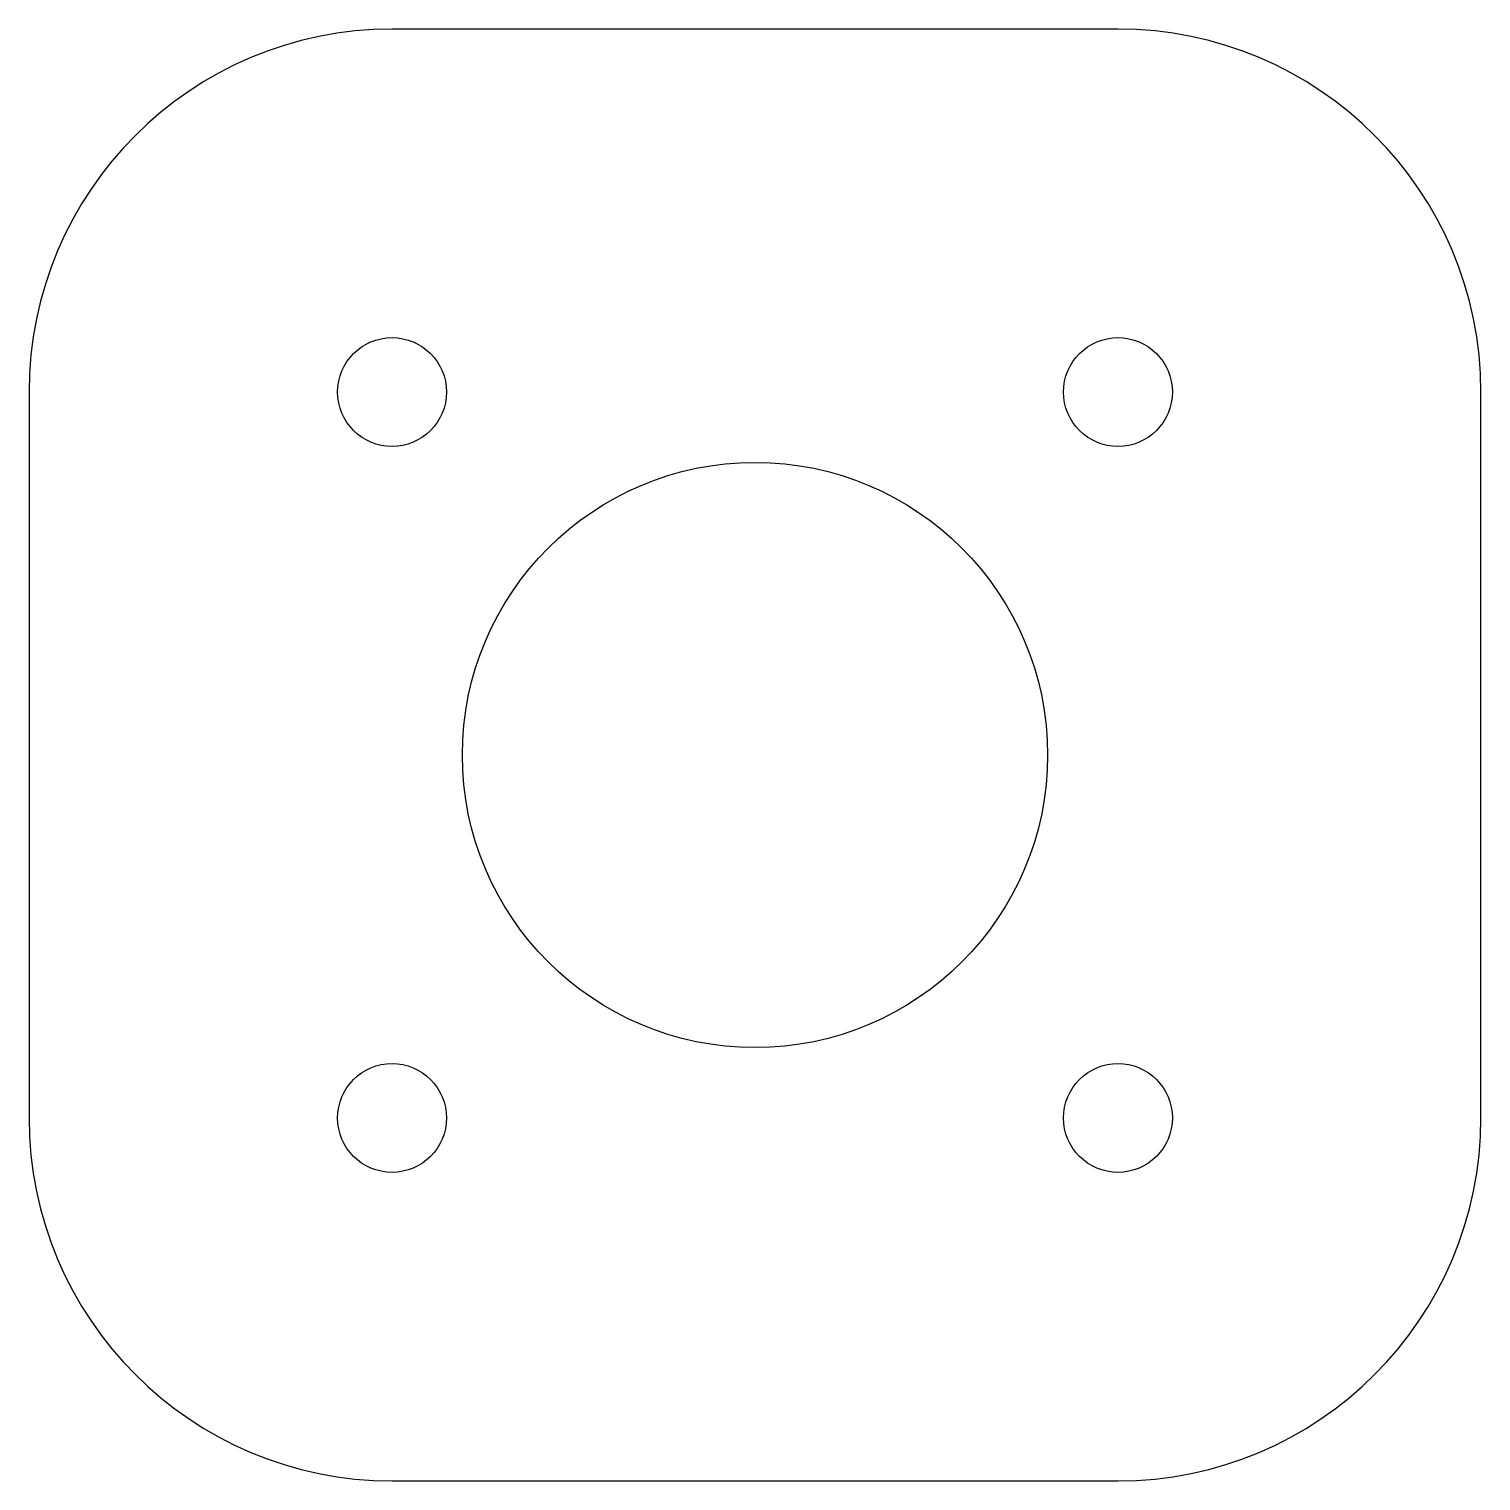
# Model space of a CAD drawing. Header units: millimetres. Extents: x 0 to 40, y 0 to 40.
import ezdxf

# ---------------------------------------------------------------- set-up
doc = ezdxf.new("R2010")
doc.units = ezdxf.units.MM
doc.layers.get('0').update_dxf_attribs({"linetype": 'CONTINUOUS', "lineweight": 25, "true_color": 0x000000})

msp = doc.modelspace()

# ---------------------------------------------------------------- linework, layer by layer
for p, q in [((30, 40), (10, 40)), ((0, 30), (0, 10)), ((40, 10), (40, 30)), ((10, 0), (30, 0))]:
    msp.add_line(p, q)
for centre, radius in [((10, 30), 1.5), ((30, 30), 1.5), ((20, 20), 8.062), ((10, 10), 1.5), ((30, 10), 1.5)]:
    msp.add_circle(centre, radius)
for centre, start, end in [((10, 30), 90, 180), ((30, 30), 0, 90), ((10, 10), 180, 270), ((30, 10), 270, 360)]:
    msp.add_arc(centre, 10, start, end)

doc.saveas('drawing.dxf')
